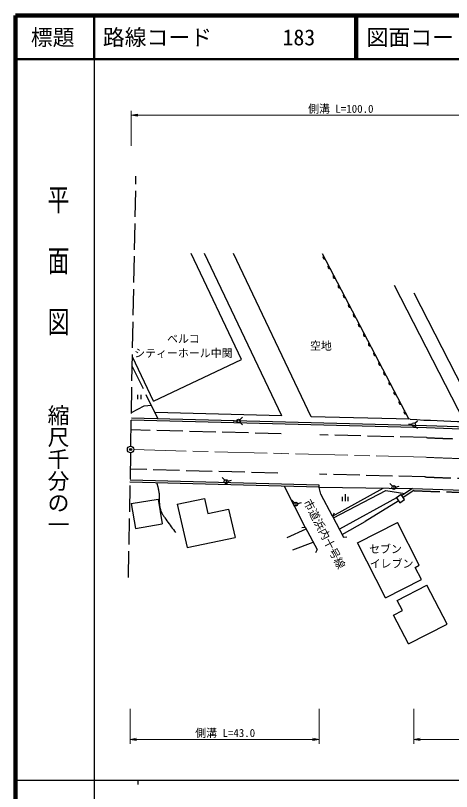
# Model space of a CAD drawing. Units: millimetres, scale not verified. Extents: x 40000 to 680000, y 20000 to 380000.
# Drawn here: x 40000 to 139826, y 202409 to 380000 of the extents above; entities that cross this region are included whole.
import ezdxf
from ezdxf.enums import TextEntityAlignment as Align

# ---------------------------------------------------------------- set-up
doc = ezdxf.new("R2010")
doc.units = ezdxf.units.MM
doc.header["$LTSCALE"] = 1000
doc.header["$PDMODE"] = 32
doc.header["$PDSIZE"] = 500
doc.linetypes.add('CHAIN', pattern=[18.5, 12, -1.5, 3.5, -1.5])
doc.linetypes.add('DASHED', pattern=[7.5, 6, -1.5])
for name, color, linetype, lineweight in [('M-BGD', 7, 'Continuous', 25), ('M-BGD-EXST', 7, 'Continuous', 25), ('M-BMK', 2, 'CHAIN', 13), ('M-BMK-SRVR', 3, 'Continuous', 25), ('M-STR-HTXT', 7, 'Continuous', 13), ('M-TTL', 2, 'Continuous', 140), ('M-TTL-BAND', 7, 'Continuous', 25), ('M-TTL-LINE', 7, 'Continuous', 50)]:
    doc.layers.add(name, color=color, linetype=linetype, lineweight=lineweight)
for name, color, linetype in [('M-BMK-HTXT', 7, 'Continuous'), ('M-OTRS', 6, 'Continuous'), ('M-TTL-TXT', 7, 'Continuous')]:
    doc.layers.add(name, color=color, linetype=linetype)
doc.styles.add('@ＭＳ ゴシック', font='')
doc.styles.add('ＭＳ ゴシック', font='')
doc.styles.get('@ＭＳ ゴシック').set_extended_font_data('@MS Gothic')
doc.styles.get('ＭＳ ゴシック').set_extended_font_data('MS Gothic')

# ---------------------------------------------------------------- blocks, each defined once
blk = doc.blocks.new('open_arrow')
at = {"color": 0, "linetype": 'Continuous', "lineweight": -2}
blk.add_lwpolyline([(7.5, 1.25), (0, 0), (7.5, -1.25)], dxfattribs=at)

msp = doc.modelspace()

# ---------------------------------------------------------------- linework, layer by layer
at = {"layer": 'M-BGD', "linetype": 'DASHED'}
for p, q in [((66376, 281414), (67582, 343233)), ((72596, 287803), (66733, 299747)), ((66526, 289109), (69451, 290637)), ((69451, 290637), (71117, 290816)), ((100839, 284263), (66449, 285163)), ((134086, 283392), (109652, 284032)), ((66346, 279914), (65764, 250268)), ((100032, 275281), (66273, 276165)), ((133803, 274396), (109592, 275030)), ((130876, 271772), (128426, 270183)), ((131172, 271259), (128758, 269693))]:
    msp.add_line(p, q, dxfattribs=at)
at = {"layer": 'M-BGD'}
for p, q in [((91748, 301279), (80191, 325565)), ((100947, 288361), (83242, 325565)), ((107675, 288185), (89887, 325565)), ((110217, 325565), (130070, 287599)), ((126733, 318324), (142732, 287079)), ((131223, 316502), (146388, 286795)), ((71633, 291707), (66776, 301915)), ((71633, 291707), (91748, 301279)), ((66522, 287962), (134112, 286192)), ((100947, 288361), (71949, 289121)), ((130384, 287590), (107675, 288185)), ((66509, 287462), (134099, 285693)), ((109521, 272531), (66227, 273665)), ((109507, 272032), (66214, 273165)), ((106326, 262878), (101576, 272239)), ((109507, 272032), (109521, 272531)), ((109939, 270487), (109513, 272010)), ((109514, 272031), (130876, 271772)), ((112616, 265398), (124202, 271847)), ((112599, 265429), (109939, 270487)), ((112803, 265043), (124800, 271321)), ((124800, 271321), (129114, 270629)), ((128284, 270391), (127198, 269652)), ((129086, 269212), (128284, 270391)), ((66513, 268287), (72668, 269313)), ((66513, 268287), (67458, 262619)), ((72668, 269313), (73613, 263645)), ((77005, 268167), (83262, 269486)), ((77005, 268167), (79303, 258229)), ((83262, 269486), (84060, 266035)), ((127198, 269652), (114166, 262455)), ((127580, 268852), (120079, 264179)), ((127198, 269652), (127999, 268473)), ((127999, 268473), (129086, 269212)), ((84060, 266035), (88768, 267028)), ((88768, 267028), (90268, 260541)), ((112936, 266087), (112599, 265429)), ((112599, 265429), (115135, 260615)), ((67458, 262619), (73613, 263645)), ((105587, 262862), (106326, 262878)), ((106326, 262878), (109053, 257808)), ((114810, 261231), (120079, 264179)), ((118307, 259341), (127440, 263998)), ((132453, 254169), (127440, 263998)), ((102234, 260551), (106516, 262525)), ((79303, 258229), (90268, 260541)), ((103502, 257743), (108166, 259456)), ((115135, 260615), (115889, 260664)), ((124744, 246719), (118307, 259341)), ((109053, 257808), (108652, 257053)), ((131529, 253698), (132453, 254169)), ((132954, 250905), (131529, 253698)), ((124744, 246719), (132954, 250905)), ((127374, 246135), (134215, 249623)), ((138857, 240731), (134215, 249623)), ((128591, 243805), (127374, 246135)), ((126559, 242769), (128591, 243805)), ((129985, 236207), (126559, 242769)), ((129985, 236207), (138857, 240731))]:
    msp.add_line(p, q, dxfattribs=at)
msp.add_lwpolyline([(72330, 272980), (72369, 272846), (72408, 272711), (72446, 272577), (72484, 272443), (72521, 272308), (72558, 272173), (72593, 272038), (72627, 271902), (72660, 271766), (72692, 271630), (72722, 271492), (72750, 271353), (72776, 271214), (72800, 271074), (72822, 270934), (72842, 270794), (72859, 270654), (72874, 270513), (72887, 270372), (72897, 270232), (72905, 270061), (72911, 269890), (72914, 269720), (72915, 269549), (72915, 269378), (72914, 269206), (72915, 269035), (72916, 268864), (72920, 268692), (72926, 268520), (72937, 268328), (72953, 268135), (72974, 267943), (73001, 267752), (73032, 267562), (73070, 267373), (73115, 267186), (73166, 267001), (73224, 266819), (73289, 266640), (73358, 266472), (73434, 266306), (73515, 266143), (73601, 265983), (73691, 265824), (73786, 265667), (73883, 265511), (73983, 265357), (74085, 265204), (74188, 265052), (74427, 264705), (74668, 264361), (74912, 264020), (75158, 263681), (75406, 263344), (75656, 263009), (75907, 262675), (76158, 262342), (76411, 262009), (76663, 261677)], dxfattribs=at)
for centre, radius, start, end in [((110822, 324709), 439, 136.09737, 279.11292), ((111981, 322493), 439, 136.09737, 279.11292), ((113139, 320278), 439, 136.09737, 279.11292), ((114297, 318063), 439, 136.09737, 279.11292), ((115456, 315847), 439, 136.09737, 279.11292), ((116614, 313632), 439, 136.09737, 279.11292), ((117773, 311416), 439, 136.09737, 279.11292), ((118931, 309201), 439, 136.09737, 279.11292), ((120090, 306986), 439, 136.09737, 279.11292), ((121248, 304770), 439, 136.09737, 279.11292), ((122406, 302555), 439, 136.09737, 279.11292), ((123565, 300339), 439, 136.09737, 279.11292), ((124723, 298124), 439, 136.09737, 279.11292), ((125882, 295908), 439, 136.09737, 279.11292), ((127040, 293693), 439, 136.09737, 279.11292), ((128199, 291478), 439, 136.09737, 279.11292), ((129357, 289262), 439, 136.09737, 279.11292), ((152989, 683846), 396900, 266.73502, 268.51912), ((152989, 683846), 398102, 267.28373, 272.7106), ((152989, 683846), 398602, 267.28373, 271.81146), ((154576, 806609), 535362, 267.46271, 275.46117)]:
    msp.add_arc(centre, radius, start, end, dxfattribs=at)
at = {"layer": 'M-BGD', "linetype": 'DASHED'}
for centre, radius, start, end in [((152989, 683846), 400900, 267.29744, 271.92301), ((152989, 683846), 409900, 267.30413, 271.91202), ((154576, 806609), 535862, 267.49674, 275.45606)]:
    msp.add_arc(centre, radius, start, end, dxfattribs=at)
at = {"layer": 'M-BGD-EXST'}
for p, q in [((67911, 293213), (67911, 292197)), ((68673, 293213), (68673, 292197)), ((91360, 287485), (91937, 288062)), ((90662, 287196), (89846, 287196)), ((91360, 286907), (91937, 286329)), ((130771, 286379), (129954, 286379)), ((131468, 286668), (132046, 287246)), ((131468, 286090), (132046, 285513)), ((87902, 273630), (87291, 274242)), ((88208, 273757), (88208, 272892)), ((88626, 273436), (89461, 273660)), ((126298, 272276), (125686, 272888)), ((126604, 272403), (126604, 271538)), ((127021, 272082), (127857, 272306)), ((115480, 270472), (115480, 268822)), ((103891, 268490), (103279, 269102)), ((104197, 268617), (104197, 267752)), ((104614, 268296), (105450, 268520)), ((114820, 269812), (114820, 268822)), ((116140, 268822), (116140, 269812))]:
    msp.add_line(p, q, dxfattribs=at)
for centre, radius in [((91071, 287196), 408), ((131180, 286379), 408), ((88208, 273325), 432), ((126604, 271970), 432), ((104197, 268185), 432)]:
    msp.add_circle(centre, radius, dxfattribs=at)
at = {"layer": 'M-BMK'}
msp.add_line((67111, 280644), (133921, 278895), dxfattribs=at)
msp.add_arc((152989, 683846), 405400, 267.30413, 271.81146, dxfattribs=at)
at = {"layer": 'M-BMK-SRVR'}
msp.add_circle((66361, 280664), 750, dxfattribs=at)
at = {"layer": 'M-OTRS'}
msp.add_point((66361, 280664), dxfattribs=at)
at = {"layer": 'M-STR-HTXT'}
for p, q in [((66509, 350188), (66509, 358188)), ((66509, 357188), (165589, 357188)), ((66227, 221330), (66227, 213330)), ((109521, 221330), (109521, 213330)), ((131172, 221330), (131172, 213330)), ((66227, 214330), (109521, 214330)), ((131172, 214330), (267236, 214330))]:
    msp.add_line(p, q, dxfattribs=at)
at = {"layer": 'M-TTL'}
for p, q in [((40000, 380000), (40000, 20000)), ((680000, 380000), (40000, 380000))]:
    msp.add_line(p, q, dxfattribs=at)
at = {"layer": 'M-TTL-BAND'}
for p, q in [((58000, 370000), (58000, 20000)), ((40000, 205000), (579000, 205000)), ((68000, 205000), (68000, 204000))]:
    msp.add_line(p, q, dxfattribs=at)
at = {"layer": 'M-TTL-LINE'}
for p, q in [((58000, 380000), (58000, 370000)), ((117750, 380000), (117750, 370000)), ((118250, 380000), (118250, 370000)), ((40000, 370000), (680000, 370000))]:
    msp.add_line(p, q, dxfattribs=at)

# ---------------------------------------------------------------- block references
at = {"layer": 'M-STR-HTXT', "xscale": 200, "yscale": 200}
for p in [(66509, 357188), (66227, 214330), (131172, 214330)]:
    msp.add_blockref('open_arrow', p, dxfattribs=at)
at = {"layer": 'M-STR-HTXT', "xscale": 200, "yscale": 200, "rotation": 180}
msp.add_blockref('open_arrow', (109521, 214330), dxfattribs=at)

# ---------------------------------------------------------------- texts
at = {"layer": 'M-BMK-HTXT', "style": 'ＭＳ ゴシック'}
for s, p in [('ベルコ', (74698, 306928)), ('空地', (107435, 305308)), ('シティーホール中関', (67189, 303647))]:
    msp.add_text(s, height=1833, dxfattribs=at).set_placement(p, align=Align.TOP_LEFT)
msp.add_text('市道浜内十号線', height=1833, rotation=297.411, dxfattribs=at).set_placement((113450, 252889), align=Align.BOTTOM_RIGHT)
for s, p in [('セブン', (120969, 256426)), ('イレブン', (121115, 253081))]:
    msp.add_text(s, height=1833, dxfattribs=at).set_placement(p, align=Align.BOTTOM_LEFT)
at = {"layer": 'M-STR-HTXT', "style": 'ＭＳ ゴシック'}
for s, p in [('側溝 L=100.0', (114478, 357188)), ('側溝 L=43.0', (88005, 214330))]:
    msp.add_text(s, height=1833, dxfattribs=at).set_placement(p, align=Align.BOTTOM_CENTER)
at = {"layer": 'M-TTL-BAND', "style": '@ＭＳ ゴシック', "width": 1.4}
msp.add_text('平  面  図', height=3666, rotation=270, dxfattribs=at).set_placement((49777, 306475), align=Align.MIDDLE_RIGHT)
at = {"layer": 'M-TTL-BAND', "style": '@ＭＳ ゴシック'}
msp.add_text('縮尺千分の一', height=3666, rotation=270, dxfattribs=at).set_placement((49777, 261030), align=Align.MIDDLE_RIGHT)
at = {"layer": 'M-TTL-TXT', "style": 'ＭＳ ゴシック'}
msp.add_text('標題', height=3666, dxfattribs=at).set_placement((48500, 375000), align=Align.MIDDLE_CENTER)
for s, p in [('路線コード', (60000, 375000)), ('183', (101142, 375000)), ('図面コード', (120380, 375000))]:
    msp.add_text(s, height=3666, dxfattribs=at).set_placement(p, align=Align.MIDDLE_LEFT)

doc.saveas('drawing.dxf')
